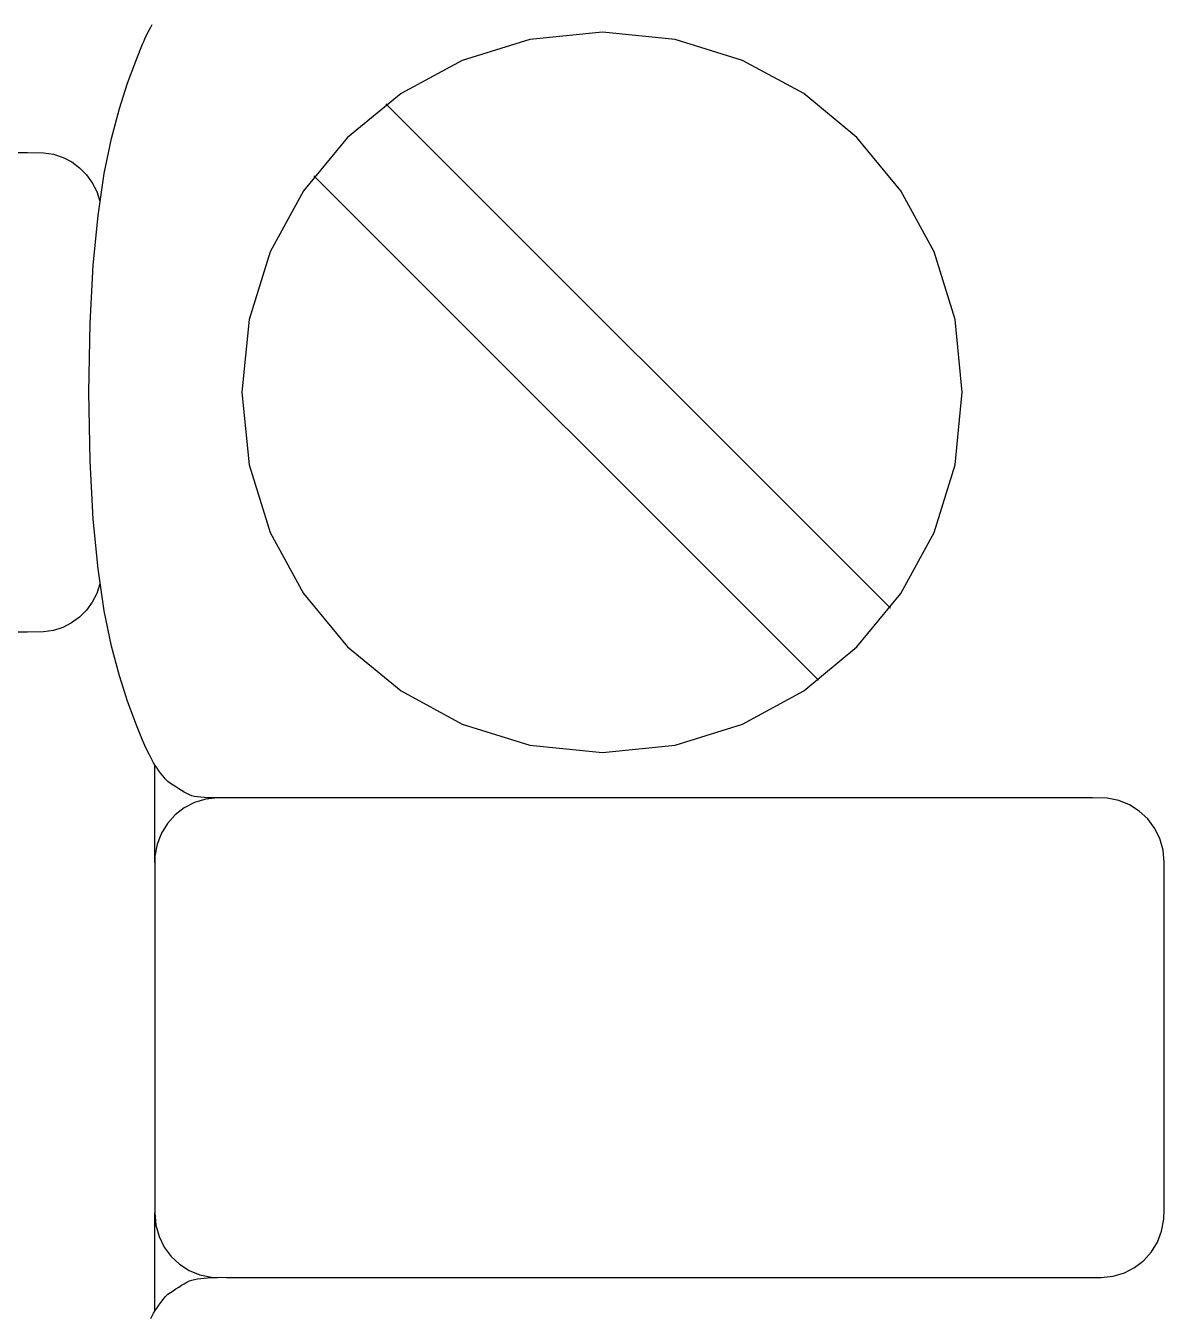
# Model space of a CAD drawing. Extents: x 1 to 47.7, y 0.2 to 35.
# Drawn here: x 35.393 to 35.922, y 6.606 to 7.206 of the extents above; entities that cross this region are included whole.
import ezdxf

# ---------------------------------------------------------------- set-up
doc = ezdxf.new("R2010")
doc.units = 0
doc.header["$MEASUREMENT"] = 0
for name, color, linetype in [('5_1___24__TARGET_LEDS___12', 7, 'CONTINUOUS'), ('6_2___8__INDEPENDENT_INPUT', 7, 'CONTINUOUS'), ('6_3___8__OPTOISO_INDEPENDE', 7, 'CONTINUOUS'), ('6_4___24__OPTOISO_INDEPEND', 7, 'CONTINUOUS'), ('6_5___8__INDEPENDENT_INPUT', 7, 'CONTINUOUS'), ('6_6___8__INDEPENDENT_INPUT', 7, 'CONTINUOUS'), ('6_7___8__OPTOISO_INDEPENDE', 7, 'CONTINUOUS'), ('6_8___8__OPTOISO_INDEPENDE', 7, 'CONTINUOUS')]:
    doc.layers.add(name, color=color, linetype=linetype)

msp = doc.modelspace()

# ---------------------------------------------------------------- linework, layer by layer
at = {"layer": '5_1___24__TARGET_LEDS___12'}
for points in [[(35.48242, 6.84682), (35.48092, 6.84682), (35.47935, 6.84685), (35.47775, 6.84689), (35.47615, 6.84698), (35.47459, 6.8471), (35.47311, 6.84727), (35.47174, 6.84749), (35.47051, 6.84779), (35.46937, 6.84821), (35.46812, 6.8488), (35.46687, 6.84949), (35.4656, 6.85025), (35.46433, 6.85106), (35.46306, 6.85189), (35.4618, 6.85273), (35.46054, 6.85356), (35.45929, 6.85436), (35.45813, 6.85558), (35.45707, 6.85689), (35.45607, 6.85817), (35.45515, 6.85943), (35.45428, 6.86068), (35.45347, 6.86191), (35.45271, 6.86314), (35.45201, 6.86437), (35.45134, 6.86561), (35.45072, 6.86677), (35.45016, 6.86787), (35.44964, 6.86892), (35.44913, 6.86999), (35.44862, 6.8711), (35.44809, 6.87229), (35.44753, 6.87362), (35.44691, 6.87512), (35.44443, 6.88144), (35.44062, 6.89172), (35.4368, 6.90351), (35.43313, 6.91733), (35.42978, 6.9337), (35.42689, 6.95316), (35.42463, 6.97623), (35.42316, 7.00343), (35.42263, 7.0353), (35.42316, 7.06715), (35.42463, 7.09435), (35.42689, 7.11742), (35.42978, 7.13688), (35.43313, 7.15325), (35.4368, 7.16707), (35.44062, 7.17886), (35.44443, 7.18914), (35.44691, 7.19546), (35.44753, 7.19695), (35.44809, 7.19828), (35.44862, 7.19948), (35.44913, 7.20059), (35.44964, 7.20165), (35.45016, 7.20271), (35.45072, 7.2038), (35.45134, 7.20497), (35.45201, 7.20621)], [(35.79479, 6.93494), (35.56052, 7.16921)], [(35.36185, 7.14666), (35.39409, 7.14666), (35.40159, 7.14659), (35.40626, 7.14586), (35.41064, 7.14441), (35.41468, 7.1423), (35.41832, 7.13959), (35.42151, 7.13634), (35.42419, 7.13262), (35.42629, 7.12849), (35.42776, 7.12401)], [(35.76137, 6.90152), (35.5271, 7.13579)], [(35.42776, 6.94623), (35.42626, 6.9418), (35.42414, 6.93771), (35.42145, 6.93402), (35.41826, 6.93081), (35.41462, 6.92813), (35.41059, 6.92604), (35.40622, 6.92461), (35.40158, 6.92389), (35.39409, 6.92382), (35.36185, 6.92382)], [(35.45318, 6.81683), (35.45318, 6.86238)], [(35.45318, 6.60843), (35.45318, 6.65397)], [(35.45134, 6.60497), (35.45201, 6.6062), (35.45271, 6.60744), (35.45347, 6.60867), (35.45428, 6.6099), (35.45515, 6.61114), (35.45607, 6.6124), (35.45707, 6.61368), (35.45813, 6.61499), (35.45929, 6.61622), (35.46054, 6.61701), (35.4618, 6.61784), (35.46306, 6.61868), (35.46433, 6.61952), (35.4656, 6.62032), (35.46687, 6.62108), (35.46812, 6.62177), (35.46937, 6.62237), (35.47051, 6.62279), (35.47174, 6.6231), (35.47311, 6.62335), (35.47459, 6.62356), (35.47615, 6.62372), (35.47775, 6.62383), (35.47935, 6.62391), (35.48092, 6.62396), (35.48242, 6.62397)]]:
    msp.add_lwpolyline(points, dxfattribs=at)
for points in [[(35.66113, 6.86794), (35.69481, 6.87134), (35.72618, 6.88109), (35.75456, 6.89652), (35.77929, 6.91696), (35.79968, 6.94174), (35.81508, 6.97018), (35.82481, 7.00161), (35.82821, 7.03536), (35.82481, 7.06906), (35.81508, 7.10045), (35.79968, 7.12886), (35.77929, 7.15362), (35.75456, 7.17405), (35.72618, 7.18948), (35.69481, 7.19923), (35.66113, 7.20263), (35.62743, 7.19923), (35.59601, 7.18948), (35.56757, 7.17405), (35.54278, 7.15362), (35.52232, 7.12886), (35.50686, 7.10045), (35.49709, 7.06906), (35.49368, 7.03536), (35.49709, 7.00161), (35.50686, 6.97018), (35.52232, 6.94174), (35.54278, 6.91696), (35.56757, 6.89652), (35.59601, 6.88109), (35.62743, 6.87134)], [(35.48242, 6.84682), (35.47686, 6.84628), (35.47165, 6.84472), (35.4669, 6.84225), (35.46269, 6.83897), (35.45913, 6.83497), (35.45632, 6.83037), (35.45435, 6.82525), (35.45331, 6.81972), (35.45318, 6.8152), (35.45318, 6.8034), (35.45318, 6.78285), (35.45318, 6.75673), (35.45318, 6.72822), (35.45318, 6.70051), (35.45318, 6.67678), (35.45318, 6.6602), (35.45318, 6.65397), (35.45371, 6.64827), (35.45522, 6.64294), (35.45763, 6.63806), (35.46083, 6.63374), (35.46472, 6.63009), (35.46921, 6.6272), (35.47421, 6.62517), (35.4796, 6.62411), (35.48651, 6.62397), (35.51624, 6.62397), (35.56802, 6.62397), (35.63382, 6.62397), (35.70563, 6.62397), (35.77544, 6.62397), (35.83524, 6.62397), (35.87699, 6.62397), (35.89269, 6.62397), (35.89825, 6.62451), (35.90346, 6.62607), (35.90821, 6.62854), (35.91242, 6.63182), (35.91598, 6.63582), (35.91879, 6.64043), (35.92076, 6.64555), (35.9218, 6.65108), (35.92193, 6.6556), (35.92193, 6.6674), (35.92193, 6.68795), (35.92193, 6.71407), (35.92193, 6.74258), (35.92193, 6.77029), (35.92193, 6.79402), (35.92193, 6.8106), (35.92193, 6.81683), (35.9214, 6.82253), (35.91989, 6.82786), (35.91748, 6.83274), (35.91428, 6.83705), (35.91039, 6.84071), (35.9059, 6.84359), (35.9009, 6.84562), (35.89551, 6.84668), (35.8886, 6.84682), (35.85887, 6.84682), (35.80709, 6.84682), (35.74129, 6.84682), (35.66948, 6.84682), (35.59966, 6.84682), (35.53987, 6.84682), (35.49812, 6.84682)]]:
    msp.add_lwpolyline(points, close=True, dxfattribs=at)
at = {"layer": '6_2___8__INDEPENDENT_INPUT'}
for points in [[(35.48242, 6.84682), (35.48092, 6.84682), (35.47935, 6.84685), (35.47775, 6.84689), (35.47615, 6.84698), (35.47459, 6.8471), (35.47311, 6.84727), (35.47174, 6.84749), (35.47051, 6.84779), (35.46937, 6.84821), (35.46812, 6.8488), (35.46687, 6.84949), (35.4656, 6.85025), (35.46433, 6.85106), (35.46306, 6.85189), (35.4618, 6.85273), (35.46054, 6.85356), (35.45929, 6.85436), (35.45813, 6.85558), (35.45707, 6.85689), (35.45607, 6.85817), (35.45515, 6.85943), (35.45428, 6.86068), (35.45347, 6.86191), (35.45271, 6.86314), (35.45201, 6.86437), (35.45134, 6.86561), (35.45072, 6.86677), (35.45016, 6.86787), (35.44964, 6.86892), (35.44913, 6.86999), (35.44862, 6.8711), (35.44809, 6.87229), (35.44753, 6.87362), (35.44691, 6.87512), (35.44443, 6.88144), (35.44062, 6.89172), (35.4368, 6.90351), (35.43313, 6.91733), (35.42978, 6.9337), (35.42689, 6.95316), (35.42463, 6.97623), (35.42316, 7.00343), (35.42263, 7.0353), (35.42316, 7.06715), (35.42463, 7.09435), (35.42689, 7.11742), (35.42978, 7.13688), (35.43313, 7.15325), (35.4368, 7.16707), (35.44062, 7.17886), (35.44443, 7.18914), (35.44691, 7.19546), (35.44753, 7.19695), (35.44809, 7.19828), (35.44862, 7.19948), (35.44913, 7.20059), (35.44964, 7.20165), (35.45016, 7.20271), (35.45072, 7.2038), (35.45134, 7.20497), (35.45201, 7.20621)], [(35.79479, 6.93494), (35.56052, 7.16921)], [(35.36185, 7.14666), (35.39409, 7.14666), (35.40159, 7.14659), (35.40626, 7.14586), (35.41064, 7.14441), (35.41468, 7.1423), (35.41832, 7.13959), (35.42151, 7.13634), (35.42419, 7.13262), (35.42629, 7.12849), (35.42776, 7.12401)], [(35.76137, 6.90152), (35.5271, 7.13579)], [(35.42776, 6.94623), (35.42626, 6.9418), (35.42414, 6.93771), (35.42145, 6.93402), (35.41826, 6.93081), (35.41462, 6.92813), (35.41059, 6.92604), (35.40622, 6.92461), (35.40158, 6.92389), (35.39409, 6.92382), (35.36185, 6.92382)], [(35.45318, 6.81683), (35.45318, 6.86238)], [(35.45318, 6.60843), (35.45318, 6.65397)], [(35.45134, 6.60497), (35.45201, 6.6062), (35.45271, 6.60744), (35.45347, 6.60867), (35.45428, 6.6099), (35.45515, 6.61114), (35.45607, 6.6124), (35.45707, 6.61368), (35.45813, 6.61499), (35.45929, 6.61622), (35.46054, 6.61701), (35.4618, 6.61784), (35.46306, 6.61868), (35.46433, 6.61952), (35.4656, 6.62032), (35.46687, 6.62108), (35.46812, 6.62177), (35.46937, 6.62237), (35.47051, 6.62279), (35.47174, 6.6231), (35.47311, 6.62335), (35.47459, 6.62356), (35.47615, 6.62372), (35.47775, 6.62383), (35.47935, 6.62391), (35.48092, 6.62396), (35.48242, 6.62397)]]:
    msp.add_lwpolyline(points, dxfattribs=at)
for points in [[(35.66113, 6.86794), (35.69481, 6.87134), (35.72618, 6.88109), (35.75456, 6.89652), (35.77929, 6.91696), (35.79968, 6.94174), (35.81508, 6.97018), (35.82481, 7.00161), (35.82821, 7.03536), (35.82481, 7.06906), (35.81508, 7.10045), (35.79968, 7.12886), (35.77929, 7.15362), (35.75456, 7.17405), (35.72618, 7.18948), (35.69481, 7.19923), (35.66113, 7.20263), (35.62743, 7.19923), (35.59601, 7.18948), (35.56757, 7.17405), (35.54278, 7.15362), (35.52232, 7.12886), (35.50686, 7.10045), (35.49709, 7.06906), (35.49368, 7.03536), (35.49709, 7.00161), (35.50686, 6.97018), (35.52232, 6.94174), (35.54278, 6.91696), (35.56757, 6.89652), (35.59601, 6.88109), (35.62743, 6.87134)], [(35.48242, 6.84682), (35.47686, 6.84628), (35.47165, 6.84472), (35.4669, 6.84225), (35.46269, 6.83897), (35.45913, 6.83497), (35.45632, 6.83037), (35.45435, 6.82525), (35.45331, 6.81972), (35.45318, 6.8152), (35.45318, 6.8034), (35.45318, 6.78285), (35.45318, 6.75673), (35.45318, 6.72822), (35.45318, 6.70051), (35.45318, 6.67678), (35.45318, 6.6602), (35.45318, 6.65397), (35.45371, 6.64827), (35.45522, 6.64294), (35.45763, 6.63806), (35.46083, 6.63374), (35.46472, 6.63009), (35.46921, 6.6272), (35.47421, 6.62517), (35.4796, 6.62411), (35.48651, 6.62397), (35.51624, 6.62397), (35.56802, 6.62397), (35.63382, 6.62397), (35.70563, 6.62397), (35.77544, 6.62397), (35.83524, 6.62397), (35.87699, 6.62397), (35.89269, 6.62397), (35.89825, 6.62451), (35.90346, 6.62607), (35.90821, 6.62854), (35.91242, 6.63182), (35.91598, 6.63582), (35.91879, 6.64043), (35.92076, 6.64555), (35.9218, 6.65108), (35.92193, 6.6556), (35.92193, 6.6674), (35.92193, 6.68795), (35.92193, 6.71407), (35.92193, 6.74258), (35.92193, 6.77029), (35.92193, 6.79402), (35.92193, 6.8106), (35.92193, 6.81683), (35.9214, 6.82253), (35.91989, 6.82786), (35.91748, 6.83274), (35.91428, 6.83705), (35.91039, 6.84071), (35.9059, 6.84359), (35.9009, 6.84562), (35.89551, 6.84668), (35.8886, 6.84682), (35.85887, 6.84682), (35.80709, 6.84682), (35.74129, 6.84682), (35.66948, 6.84682), (35.59966, 6.84682), (35.53987, 6.84682), (35.49812, 6.84682)]]:
    msp.add_lwpolyline(points, close=True, dxfattribs=at)
at = {"layer": '6_3___8__OPTOISO_INDEPENDE'}
for points in [[(35.48242, 6.84682), (35.48092, 6.84682), (35.47935, 6.84685), (35.47775, 6.84689), (35.47615, 6.84698), (35.47459, 6.8471), (35.47311, 6.84727), (35.47174, 6.84749), (35.47051, 6.84779), (35.46937, 6.84821), (35.46812, 6.8488), (35.46687, 6.84949), (35.4656, 6.85025), (35.46433, 6.85106), (35.46306, 6.85189), (35.4618, 6.85273), (35.46054, 6.85356), (35.45929, 6.85436), (35.45813, 6.85558), (35.45707, 6.85689), (35.45607, 6.85817), (35.45515, 6.85943), (35.45428, 6.86068), (35.45347, 6.86191), (35.45271, 6.86314), (35.45201, 6.86437), (35.45134, 6.86561), (35.45072, 6.86677), (35.45016, 6.86787), (35.44964, 6.86892), (35.44913, 6.86999), (35.44862, 6.8711), (35.44809, 6.87229), (35.44753, 6.87362), (35.44691, 6.87512), (35.44443, 6.88144), (35.44062, 6.89172), (35.4368, 6.90351), (35.43313, 6.91733), (35.42978, 6.9337), (35.42689, 6.95316), (35.42463, 6.97623), (35.42316, 7.00343), (35.42263, 7.0353), (35.42316, 7.06715), (35.42463, 7.09435), (35.42689, 7.11742), (35.42978, 7.13688), (35.43313, 7.15325), (35.4368, 7.16707), (35.44062, 7.17886), (35.44443, 7.18914), (35.44691, 7.19546), (35.44753, 7.19695), (35.44809, 7.19828), (35.44862, 7.19948), (35.44913, 7.20059), (35.44964, 7.20165), (35.45016, 7.20271), (35.45072, 7.2038), (35.45134, 7.20497), (35.45201, 7.20621)], [(35.79479, 6.93494), (35.56052, 7.16921)], [(35.36185, 7.14666), (35.39409, 7.14666), (35.40159, 7.14659), (35.40626, 7.14586), (35.41064, 7.14441), (35.41468, 7.1423), (35.41832, 7.13959), (35.42151, 7.13634), (35.42419, 7.13262), (35.42629, 7.12849), (35.42776, 7.12401)], [(35.76137, 6.90152), (35.5271, 7.13579)], [(35.42776, 6.94623), (35.42626, 6.9418), (35.42414, 6.93771), (35.42145, 6.93402), (35.41826, 6.93081), (35.41462, 6.92813), (35.41059, 6.92604), (35.40622, 6.92461), (35.40158, 6.92389), (35.39409, 6.92382), (35.36185, 6.92382)], [(35.45318, 6.81683), (35.45318, 6.86238)], [(35.45318, 6.60843), (35.45318, 6.65397)], [(35.45134, 6.60497), (35.45201, 6.6062), (35.45271, 6.60744), (35.45347, 6.60867), (35.45428, 6.6099), (35.45515, 6.61114), (35.45607, 6.6124), (35.45707, 6.61368), (35.45813, 6.61499), (35.45929, 6.61622), (35.46054, 6.61701), (35.4618, 6.61784), (35.46306, 6.61868), (35.46433, 6.61952), (35.4656, 6.62032), (35.46687, 6.62108), (35.46812, 6.62177), (35.46937, 6.62237), (35.47051, 6.62279), (35.47174, 6.6231), (35.47311, 6.62335), (35.47459, 6.62356), (35.47615, 6.62372), (35.47775, 6.62383), (35.47935, 6.62391), (35.48092, 6.62396), (35.48242, 6.62397)]]:
    msp.add_lwpolyline(points, dxfattribs=at)
for points in [[(35.66113, 6.86794), (35.69481, 6.87134), (35.72618, 6.88109), (35.75456, 6.89652), (35.77929, 6.91696), (35.79968, 6.94174), (35.81508, 6.97018), (35.82481, 7.00161), (35.82821, 7.03536), (35.82481, 7.06906), (35.81508, 7.10045), (35.79968, 7.12886), (35.77929, 7.15362), (35.75456, 7.17405), (35.72618, 7.18948), (35.69481, 7.19923), (35.66113, 7.20263), (35.62743, 7.19923), (35.59601, 7.18948), (35.56757, 7.17405), (35.54278, 7.15362), (35.52232, 7.12886), (35.50686, 7.10045), (35.49709, 7.06906), (35.49368, 7.03536), (35.49709, 7.00161), (35.50686, 6.97018), (35.52232, 6.94174), (35.54278, 6.91696), (35.56757, 6.89652), (35.59601, 6.88109), (35.62743, 6.87134)], [(35.48242, 6.84682), (35.47686, 6.84628), (35.47165, 6.84472), (35.4669, 6.84225), (35.46269, 6.83897), (35.45913, 6.83497), (35.45632, 6.83037), (35.45435, 6.82525), (35.45331, 6.81972), (35.45318, 6.8152), (35.45318, 6.8034), (35.45318, 6.78285), (35.45318, 6.75673), (35.45318, 6.72822), (35.45318, 6.70051), (35.45318, 6.67678), (35.45318, 6.6602), (35.45318, 6.65397), (35.45371, 6.64827), (35.45522, 6.64294), (35.45763, 6.63806), (35.46083, 6.63374), (35.46472, 6.63009), (35.46921, 6.6272), (35.47421, 6.62517), (35.4796, 6.62411), (35.48651, 6.62397), (35.51624, 6.62397), (35.56802, 6.62397), (35.63382, 6.62397), (35.70563, 6.62397), (35.77544, 6.62397), (35.83524, 6.62397), (35.87699, 6.62397), (35.89269, 6.62397), (35.89825, 6.62451), (35.90346, 6.62607), (35.90821, 6.62854), (35.91242, 6.63182), (35.91598, 6.63582), (35.91879, 6.64043), (35.92076, 6.64555), (35.9218, 6.65108), (35.92193, 6.6556), (35.92193, 6.6674), (35.92193, 6.68795), (35.92193, 6.71407), (35.92193, 6.74258), (35.92193, 6.77029), (35.92193, 6.79402), (35.92193, 6.8106), (35.92193, 6.81683), (35.9214, 6.82253), (35.91989, 6.82786), (35.91748, 6.83274), (35.91428, 6.83705), (35.91039, 6.84071), (35.9059, 6.84359), (35.9009, 6.84562), (35.89551, 6.84668), (35.8886, 6.84682), (35.85887, 6.84682), (35.80709, 6.84682), (35.74129, 6.84682), (35.66948, 6.84682), (35.59966, 6.84682), (35.53987, 6.84682), (35.49812, 6.84682)]]:
    msp.add_lwpolyline(points, close=True, dxfattribs=at)
at = {"layer": '6_4___24__OPTOISO_INDEPEND'}
for points in [[(35.48242, 6.84682), (35.48092, 6.84682), (35.47935, 6.84685), (35.47775, 6.84689), (35.47615, 6.84698), (35.47459, 6.8471), (35.47311, 6.84727), (35.47174, 6.84749), (35.47051, 6.84779), (35.46937, 6.84821), (35.46812, 6.8488), (35.46687, 6.84949), (35.4656, 6.85025), (35.46433, 6.85106), (35.46306, 6.85189), (35.4618, 6.85273), (35.46054, 6.85356), (35.45929, 6.85436), (35.45813, 6.85558), (35.45707, 6.85689), (35.45607, 6.85817), (35.45515, 6.85943), (35.45428, 6.86068), (35.45347, 6.86191), (35.45271, 6.86314), (35.45201, 6.86437), (35.45134, 6.86561), (35.45072, 6.86677), (35.45016, 6.86787), (35.44964, 6.86892), (35.44913, 6.86999), (35.44862, 6.8711), (35.44809, 6.87229), (35.44753, 6.87362), (35.44691, 6.87512), (35.44443, 6.88144), (35.44062, 6.89172), (35.4368, 6.90351), (35.43313, 6.91733), (35.42978, 6.9337), (35.42689, 6.95316), (35.42463, 6.97623), (35.42316, 7.00343), (35.42263, 7.0353), (35.42316, 7.06715), (35.42463, 7.09435), (35.42689, 7.11742), (35.42978, 7.13688), (35.43313, 7.15325), (35.4368, 7.16707), (35.44062, 7.17886), (35.44443, 7.18914), (35.44691, 7.19546), (35.44753, 7.19695), (35.44809, 7.19828), (35.44862, 7.19948), (35.44913, 7.20059), (35.44964, 7.20165), (35.45016, 7.20271), (35.45072, 7.2038), (35.45134, 7.20497), (35.45201, 7.20621)], [(35.79479, 6.93494), (35.56052, 7.16921)], [(35.36185, 7.14666), (35.39409, 7.14666), (35.40159, 7.14659), (35.40626, 7.14586), (35.41064, 7.14441), (35.41468, 7.1423), (35.41832, 7.13959), (35.42151, 7.13634), (35.42419, 7.13262), (35.42629, 7.12849), (35.42776, 7.12401)], [(35.76137, 6.90152), (35.5271, 7.13579)], [(35.42776, 6.94623), (35.42626, 6.9418), (35.42414, 6.93771), (35.42145, 6.93402), (35.41826, 6.93081), (35.41462, 6.92813), (35.41059, 6.92604), (35.40622, 6.92461), (35.40158, 6.92389), (35.39409, 6.92382), (35.36185, 6.92382)], [(35.45318, 6.81683), (35.45318, 6.86238)], [(35.45318, 6.60843), (35.45318, 6.65397)], [(35.45134, 6.60497), (35.45201, 6.6062), (35.45271, 6.60744), (35.45347, 6.60867), (35.45428, 6.6099), (35.45515, 6.61114), (35.45607, 6.6124), (35.45707, 6.61368), (35.45813, 6.61499), (35.45929, 6.61622), (35.46054, 6.61701), (35.4618, 6.61784), (35.46306, 6.61868), (35.46433, 6.61952), (35.4656, 6.62032), (35.46687, 6.62108), (35.46812, 6.62177), (35.46937, 6.62237), (35.47051, 6.62279), (35.47174, 6.6231), (35.47311, 6.62335), (35.47459, 6.62356), (35.47615, 6.62372), (35.47775, 6.62383), (35.47935, 6.62391), (35.48092, 6.62396), (35.48242, 6.62397)]]:
    msp.add_lwpolyline(points, dxfattribs=at)
for points in [[(35.66113, 6.86794), (35.69481, 6.87134), (35.72618, 6.88109), (35.75456, 6.89652), (35.77929, 6.91696), (35.79968, 6.94174), (35.81508, 6.97018), (35.82481, 7.00161), (35.82821, 7.03536), (35.82481, 7.06906), (35.81508, 7.10045), (35.79968, 7.12886), (35.77929, 7.15362), (35.75456, 7.17405), (35.72618, 7.18948), (35.69481, 7.19923), (35.66113, 7.20263), (35.62743, 7.19923), (35.59601, 7.18948), (35.56757, 7.17405), (35.54278, 7.15362), (35.52232, 7.12886), (35.50686, 7.10045), (35.49709, 7.06906), (35.49368, 7.03536), (35.49709, 7.00161), (35.50686, 6.97018), (35.52232, 6.94174), (35.54278, 6.91696), (35.56757, 6.89652), (35.59601, 6.88109), (35.62743, 6.87134)], [(35.48242, 6.84682), (35.47686, 6.84628), (35.47165, 6.84472), (35.4669, 6.84225), (35.46269, 6.83897), (35.45913, 6.83497), (35.45632, 6.83037), (35.45435, 6.82525), (35.45331, 6.81972), (35.45318, 6.8152), (35.45318, 6.8034), (35.45318, 6.78285), (35.45318, 6.75673), (35.45318, 6.72822), (35.45318, 6.70051), (35.45318, 6.67678), (35.45318, 6.6602), (35.45318, 6.65397), (35.45371, 6.64827), (35.45522, 6.64294), (35.45763, 6.63806), (35.46083, 6.63374), (35.46472, 6.63009), (35.46921, 6.6272), (35.47421, 6.62517), (35.4796, 6.62411), (35.48651, 6.62397), (35.51624, 6.62397), (35.56802, 6.62397), (35.63382, 6.62397), (35.70563, 6.62397), (35.77544, 6.62397), (35.83524, 6.62397), (35.87699, 6.62397), (35.89269, 6.62397), (35.89825, 6.62451), (35.90346, 6.62607), (35.90821, 6.62854), (35.91242, 6.63182), (35.91598, 6.63582), (35.91879, 6.64043), (35.92076, 6.64555), (35.9218, 6.65108), (35.92193, 6.6556), (35.92193, 6.6674), (35.92193, 6.68795), (35.92193, 6.71407), (35.92193, 6.74258), (35.92193, 6.77029), (35.92193, 6.79402), (35.92193, 6.8106), (35.92193, 6.81683), (35.9214, 6.82253), (35.91989, 6.82786), (35.91748, 6.83274), (35.91428, 6.83705), (35.91039, 6.84071), (35.9059, 6.84359), (35.9009, 6.84562), (35.89551, 6.84668), (35.8886, 6.84682), (35.85887, 6.84682), (35.80709, 6.84682), (35.74129, 6.84682), (35.66948, 6.84682), (35.59966, 6.84682), (35.53987, 6.84682), (35.49812, 6.84682)]]:
    msp.add_lwpolyline(points, close=True, dxfattribs=at)
at = {"layer": '6_5___8__INDEPENDENT_INPUT'}
for points in [[(35.48242, 6.84682), (35.48092, 6.84682), (35.47935, 6.84685), (35.47775, 6.84689), (35.47615, 6.84698), (35.47459, 6.8471), (35.47311, 6.84727), (35.47174, 6.84749), (35.47051, 6.84779), (35.46937, 6.84821), (35.46812, 6.8488), (35.46687, 6.84949), (35.4656, 6.85025), (35.46433, 6.85106), (35.46306, 6.85189), (35.4618, 6.85273), (35.46054, 6.85356), (35.45929, 6.85436), (35.45813, 6.85558), (35.45707, 6.85689), (35.45607, 6.85817), (35.45515, 6.85943), (35.45428, 6.86068), (35.45347, 6.86191), (35.45271, 6.86314), (35.45201, 6.86437), (35.45134, 6.86561), (35.45072, 6.86677), (35.45016, 6.86787), (35.44964, 6.86892), (35.44913, 6.86999), (35.44862, 6.8711), (35.44809, 6.87229), (35.44753, 6.87362), (35.44691, 6.87512), (35.44443, 6.88144), (35.44062, 6.89172), (35.4368, 6.90351), (35.43313, 6.91733), (35.42978, 6.9337), (35.42689, 6.95316), (35.42463, 6.97623), (35.42316, 7.00343), (35.42263, 7.0353), (35.42316, 7.06715), (35.42463, 7.09435), (35.42689, 7.11742), (35.42978, 7.13688), (35.43313, 7.15325), (35.4368, 7.16707), (35.44062, 7.17886), (35.44443, 7.18914), (35.44691, 7.19546), (35.44753, 7.19695), (35.44809, 7.19828), (35.44862, 7.19948), (35.44913, 7.20059), (35.44964, 7.20165), (35.45016, 7.20271), (35.45072, 7.2038), (35.45134, 7.20497), (35.45201, 7.20621)], [(35.79479, 6.93494), (35.56052, 7.16921)], [(35.36185, 7.14666), (35.39409, 7.14666), (35.40159, 7.14659), (35.40626, 7.14586), (35.41064, 7.14441), (35.41468, 7.1423), (35.41832, 7.13959), (35.42151, 7.13634), (35.42419, 7.13262), (35.42629, 7.12849), (35.42776, 7.12401)], [(35.76137, 6.90152), (35.5271, 7.13579)], [(35.42776, 6.94623), (35.42626, 6.9418), (35.42414, 6.93771), (35.42145, 6.93402), (35.41826, 6.93081), (35.41462, 6.92813), (35.41059, 6.92604), (35.40622, 6.92461), (35.40158, 6.92389), (35.39409, 6.92382), (35.36185, 6.92382)], [(35.45318, 6.81683), (35.45318, 6.86238)], [(35.45318, 6.60843), (35.45318, 6.65397)], [(35.45134, 6.60497), (35.45201, 6.6062), (35.45271, 6.60744), (35.45347, 6.60867), (35.45428, 6.6099), (35.45515, 6.61114), (35.45607, 6.6124), (35.45707, 6.61368), (35.45813, 6.61499), (35.45929, 6.61622), (35.46054, 6.61701), (35.4618, 6.61784), (35.46306, 6.61868), (35.46433, 6.61952), (35.4656, 6.62032), (35.46687, 6.62108), (35.46812, 6.62177), (35.46937, 6.62237), (35.47051, 6.62279), (35.47174, 6.6231), (35.47311, 6.62335), (35.47459, 6.62356), (35.47615, 6.62372), (35.47775, 6.62383), (35.47935, 6.62391), (35.48092, 6.62396), (35.48242, 6.62397)]]:
    msp.add_lwpolyline(points, dxfattribs=at)
for points in [[(35.66113, 6.86794), (35.69481, 6.87134), (35.72618, 6.88109), (35.75456, 6.89652), (35.77929, 6.91696), (35.79968, 6.94174), (35.81508, 6.97018), (35.82481, 7.00161), (35.82821, 7.03536), (35.82481, 7.06906), (35.81508, 7.10045), (35.79968, 7.12886), (35.77929, 7.15362), (35.75456, 7.17405), (35.72618, 7.18948), (35.69481, 7.19923), (35.66113, 7.20263), (35.62743, 7.19923), (35.59601, 7.18948), (35.56757, 7.17405), (35.54278, 7.15362), (35.52232, 7.12886), (35.50686, 7.10045), (35.49709, 7.06906), (35.49368, 7.03536), (35.49709, 7.00161), (35.50686, 6.97018), (35.52232, 6.94174), (35.54278, 6.91696), (35.56757, 6.89652), (35.59601, 6.88109), (35.62743, 6.87134)], [(35.48242, 6.84682), (35.47686, 6.84628), (35.47165, 6.84472), (35.4669, 6.84225), (35.46269, 6.83897), (35.45913, 6.83497), (35.45632, 6.83037), (35.45435, 6.82525), (35.45331, 6.81972), (35.45318, 6.8152), (35.45318, 6.8034), (35.45318, 6.78285), (35.45318, 6.75673), (35.45318, 6.72822), (35.45318, 6.70051), (35.45318, 6.67678), (35.45318, 6.6602), (35.45318, 6.65397), (35.45371, 6.64827), (35.45522, 6.64294), (35.45763, 6.63806), (35.46083, 6.63374), (35.46472, 6.63009), (35.46921, 6.6272), (35.47421, 6.62517), (35.4796, 6.62411), (35.48651, 6.62397), (35.51624, 6.62397), (35.56802, 6.62397), (35.63382, 6.62397), (35.70563, 6.62397), (35.77544, 6.62397), (35.83524, 6.62397), (35.87699, 6.62397), (35.89269, 6.62397), (35.89825, 6.62451), (35.90346, 6.62607), (35.90821, 6.62854), (35.91242, 6.63182), (35.91598, 6.63582), (35.91879, 6.64043), (35.92076, 6.64555), (35.9218, 6.65108), (35.92193, 6.6556), (35.92193, 6.6674), (35.92193, 6.68795), (35.92193, 6.71407), (35.92193, 6.74258), (35.92193, 6.77029), (35.92193, 6.79402), (35.92193, 6.8106), (35.92193, 6.81683), (35.9214, 6.82253), (35.91989, 6.82786), (35.91748, 6.83274), (35.91428, 6.83705), (35.91039, 6.84071), (35.9059, 6.84359), (35.9009, 6.84562), (35.89551, 6.84668), (35.8886, 6.84682), (35.85887, 6.84682), (35.80709, 6.84682), (35.74129, 6.84682), (35.66948, 6.84682), (35.59966, 6.84682), (35.53987, 6.84682), (35.49812, 6.84682)]]:
    msp.add_lwpolyline(points, close=True, dxfattribs=at)
at = {"layer": '6_6___8__INDEPENDENT_INPUT'}
for points in [[(35.48242, 6.84682), (35.48092, 6.84682), (35.47935, 6.84685), (35.47775, 6.84689), (35.47615, 6.84698), (35.47459, 6.8471), (35.47311, 6.84727), (35.47174, 6.84749), (35.47051, 6.84779), (35.46937, 6.84821), (35.46812, 6.8488), (35.46687, 6.84949), (35.4656, 6.85025), (35.46433, 6.85106), (35.46306, 6.85189), (35.4618, 6.85273), (35.46054, 6.85356), (35.45929, 6.85436), (35.45813, 6.85558), (35.45707, 6.85689), (35.45607, 6.85817), (35.45515, 6.85943), (35.45428, 6.86068), (35.45347, 6.86191), (35.45271, 6.86314), (35.45201, 6.86437), (35.45134, 6.86561), (35.45072, 6.86677), (35.45016, 6.86787), (35.44964, 6.86892), (35.44913, 6.86999), (35.44862, 6.8711), (35.44809, 6.87229), (35.44753, 6.87362), (35.44691, 6.87512), (35.44443, 6.88144), (35.44062, 6.89172), (35.4368, 6.90351), (35.43313, 6.91733), (35.42978, 6.9337), (35.42689, 6.95316), (35.42463, 6.97623), (35.42316, 7.00343), (35.42263, 7.0353), (35.42316, 7.06715), (35.42463, 7.09435), (35.42689, 7.11742), (35.42978, 7.13688), (35.43313, 7.15325), (35.4368, 7.16707), (35.44062, 7.17886), (35.44443, 7.18914), (35.44691, 7.19546), (35.44753, 7.19695), (35.44809, 7.19828), (35.44862, 7.19948), (35.44913, 7.20059), (35.44964, 7.20165), (35.45016, 7.20271), (35.45072, 7.2038), (35.45134, 7.20497), (35.45201, 7.20621)], [(35.79479, 6.93494), (35.56052, 7.16921)], [(35.36185, 7.14666), (35.39409, 7.14666), (35.40159, 7.14659), (35.40626, 7.14586), (35.41064, 7.14441), (35.41468, 7.1423), (35.41832, 7.13959), (35.42151, 7.13634), (35.42419, 7.13262), (35.42629, 7.12849), (35.42776, 7.12401)], [(35.76137, 6.90152), (35.5271, 7.13579)], [(35.42776, 6.94623), (35.42626, 6.9418), (35.42414, 6.93771), (35.42145, 6.93402), (35.41826, 6.93081), (35.41462, 6.92813), (35.41059, 6.92604), (35.40622, 6.92461), (35.40158, 6.92389), (35.39409, 6.92382), (35.36185, 6.92382)], [(35.45318, 6.81683), (35.45318, 6.86238)], [(35.45318, 6.60843), (35.45318, 6.65397)], [(35.45134, 6.60497), (35.45201, 6.6062), (35.45271, 6.60744), (35.45347, 6.60867), (35.45428, 6.6099), (35.45515, 6.61114), (35.45607, 6.6124), (35.45707, 6.61368), (35.45813, 6.61499), (35.45929, 6.61622), (35.46054, 6.61701), (35.4618, 6.61784), (35.46306, 6.61868), (35.46433, 6.61952), (35.4656, 6.62032), (35.46687, 6.62108), (35.46812, 6.62177), (35.46937, 6.62237), (35.47051, 6.62279), (35.47174, 6.6231), (35.47311, 6.62335), (35.47459, 6.62356), (35.47615, 6.62372), (35.47775, 6.62383), (35.47935, 6.62391), (35.48092, 6.62396), (35.48242, 6.62397)]]:
    msp.add_lwpolyline(points, dxfattribs=at)
for points in [[(35.66113, 6.86794), (35.69481, 6.87134), (35.72618, 6.88109), (35.75456, 6.89652), (35.77929, 6.91696), (35.79968, 6.94174), (35.81508, 6.97018), (35.82481, 7.00161), (35.82821, 7.03536), (35.82481, 7.06906), (35.81508, 7.10045), (35.79968, 7.12886), (35.77929, 7.15362), (35.75456, 7.17405), (35.72618, 7.18948), (35.69481, 7.19923), (35.66113, 7.20263), (35.62743, 7.19923), (35.59601, 7.18948), (35.56757, 7.17405), (35.54278, 7.15362), (35.52232, 7.12886), (35.50686, 7.10045), (35.49709, 7.06906), (35.49368, 7.03536), (35.49709, 7.00161), (35.50686, 6.97018), (35.52232, 6.94174), (35.54278, 6.91696), (35.56757, 6.89652), (35.59601, 6.88109), (35.62743, 6.87134)], [(35.48242, 6.84682), (35.47686, 6.84628), (35.47165, 6.84472), (35.4669, 6.84225), (35.46269, 6.83897), (35.45913, 6.83497), (35.45632, 6.83037), (35.45435, 6.82525), (35.45331, 6.81972), (35.45318, 6.8152), (35.45318, 6.8034), (35.45318, 6.78285), (35.45318, 6.75673), (35.45318, 6.72822), (35.45318, 6.70051), (35.45318, 6.67678), (35.45318, 6.6602), (35.45318, 6.65397), (35.45371, 6.64827), (35.45522, 6.64294), (35.45763, 6.63806), (35.46083, 6.63374), (35.46472, 6.63009), (35.46921, 6.6272), (35.47421, 6.62517), (35.4796, 6.62411), (35.48651, 6.62397), (35.51624, 6.62397), (35.56802, 6.62397), (35.63382, 6.62397), (35.70563, 6.62397), (35.77544, 6.62397), (35.83524, 6.62397), (35.87699, 6.62397), (35.89269, 6.62397), (35.89825, 6.62451), (35.90346, 6.62607), (35.90821, 6.62854), (35.91242, 6.63182), (35.91598, 6.63582), (35.91879, 6.64043), (35.92076, 6.64555), (35.9218, 6.65108), (35.92193, 6.6556), (35.92193, 6.6674), (35.92193, 6.68795), (35.92193, 6.71407), (35.92193, 6.74258), (35.92193, 6.77029), (35.92193, 6.79402), (35.92193, 6.8106), (35.92193, 6.81683), (35.9214, 6.82253), (35.91989, 6.82786), (35.91748, 6.83274), (35.91428, 6.83705), (35.91039, 6.84071), (35.9059, 6.84359), (35.9009, 6.84562), (35.89551, 6.84668), (35.8886, 6.84682), (35.85887, 6.84682), (35.80709, 6.84682), (35.74129, 6.84682), (35.66948, 6.84682), (35.59966, 6.84682), (35.53987, 6.84682), (35.49812, 6.84682)]]:
    msp.add_lwpolyline(points, close=True, dxfattribs=at)
at = {"layer": '6_7___8__OPTOISO_INDEPENDE'}
for points in [[(35.48242, 6.84682), (35.48092, 6.84682), (35.47935, 6.84685), (35.47775, 6.84689), (35.47615, 6.84698), (35.47459, 6.8471), (35.47311, 6.84727), (35.47174, 6.84749), (35.47051, 6.84779), (35.46937, 6.84821), (35.46812, 6.8488), (35.46687, 6.84949), (35.4656, 6.85025), (35.46433, 6.85106), (35.46306, 6.85189), (35.4618, 6.85273), (35.46054, 6.85356), (35.45929, 6.85436), (35.45813, 6.85558), (35.45707, 6.85689), (35.45607, 6.85817), (35.45515, 6.85943), (35.45428, 6.86068), (35.45347, 6.86191), (35.45271, 6.86314), (35.45201, 6.86437), (35.45134, 6.86561), (35.45072, 6.86677), (35.45016, 6.86787), (35.44964, 6.86892), (35.44913, 6.86999), (35.44862, 6.8711), (35.44809, 6.87229), (35.44753, 6.87362), (35.44691, 6.87512), (35.44443, 6.88144), (35.44062, 6.89172), (35.4368, 6.90351), (35.43313, 6.91733), (35.42978, 6.9337), (35.42689, 6.95316), (35.42463, 6.97623), (35.42316, 7.00343), (35.42263, 7.0353), (35.42316, 7.06715), (35.42463, 7.09435), (35.42689, 7.11742), (35.42978, 7.13688), (35.43313, 7.15325), (35.4368, 7.16707), (35.44062, 7.17886), (35.44443, 7.18914), (35.44691, 7.19546), (35.44753, 7.19695), (35.44809, 7.19828), (35.44862, 7.19948), (35.44913, 7.20059), (35.44964, 7.20165), (35.45016, 7.20271), (35.45072, 7.2038), (35.45134, 7.20497), (35.45201, 7.20621)], [(35.79479, 6.93494), (35.56052, 7.16921)], [(35.36185, 7.14666), (35.39409, 7.14666), (35.40159, 7.14659), (35.40626, 7.14586), (35.41064, 7.14441), (35.41468, 7.1423), (35.41832, 7.13959), (35.42151, 7.13634), (35.42419, 7.13262), (35.42629, 7.12849), (35.42776, 7.12401)], [(35.76137, 6.90152), (35.5271, 7.13579)], [(35.42776, 6.94623), (35.42626, 6.9418), (35.42414, 6.93771), (35.42145, 6.93402), (35.41826, 6.93081), (35.41462, 6.92813), (35.41059, 6.92604), (35.40622, 6.92461), (35.40158, 6.92389), (35.39409, 6.92382), (35.36185, 6.92382)], [(35.45318, 6.81683), (35.45318, 6.86238)], [(35.45318, 6.60843), (35.45318, 6.65397)], [(35.45134, 6.60497), (35.45201, 6.6062), (35.45271, 6.60744), (35.45347, 6.60867), (35.45428, 6.6099), (35.45515, 6.61114), (35.45607, 6.6124), (35.45707, 6.61368), (35.45813, 6.61499), (35.45929, 6.61622), (35.46054, 6.61701), (35.4618, 6.61784), (35.46306, 6.61868), (35.46433, 6.61952), (35.4656, 6.62032), (35.46687, 6.62108), (35.46812, 6.62177), (35.46937, 6.62237), (35.47051, 6.62279), (35.47174, 6.6231), (35.47311, 6.62335), (35.47459, 6.62356), (35.47615, 6.62372), (35.47775, 6.62383), (35.47935, 6.62391), (35.48092, 6.62396), (35.48242, 6.62397)]]:
    msp.add_lwpolyline(points, dxfattribs=at)
for points in [[(35.66113, 6.86794), (35.69481, 6.87134), (35.72618, 6.88109), (35.75456, 6.89652), (35.77929, 6.91696), (35.79968, 6.94174), (35.81508, 6.97018), (35.82481, 7.00161), (35.82821, 7.03536), (35.82481, 7.06906), (35.81508, 7.10045), (35.79968, 7.12886), (35.77929, 7.15362), (35.75456, 7.17405), (35.72618, 7.18948), (35.69481, 7.19923), (35.66113, 7.20263), (35.62743, 7.19923), (35.59601, 7.18948), (35.56757, 7.17405), (35.54278, 7.15362), (35.52232, 7.12886), (35.50686, 7.10045), (35.49709, 7.06906), (35.49368, 7.03536), (35.49709, 7.00161), (35.50686, 6.97018), (35.52232, 6.94174), (35.54278, 6.91696), (35.56757, 6.89652), (35.59601, 6.88109), (35.62743, 6.87134)], [(35.48242, 6.84682), (35.47686, 6.84628), (35.47165, 6.84472), (35.4669, 6.84225), (35.46269, 6.83897), (35.45913, 6.83497), (35.45632, 6.83037), (35.45435, 6.82525), (35.45331, 6.81972), (35.45318, 6.8152), (35.45318, 6.8034), (35.45318, 6.78285), (35.45318, 6.75673), (35.45318, 6.72822), (35.45318, 6.70051), (35.45318, 6.67678), (35.45318, 6.6602), (35.45318, 6.65397), (35.45371, 6.64827), (35.45522, 6.64294), (35.45763, 6.63806), (35.46083, 6.63374), (35.46472, 6.63009), (35.46921, 6.6272), (35.47421, 6.62517), (35.4796, 6.62411), (35.48651, 6.62397), (35.51624, 6.62397), (35.56802, 6.62397), (35.63382, 6.62397), (35.70563, 6.62397), (35.77544, 6.62397), (35.83524, 6.62397), (35.87699, 6.62397), (35.89269, 6.62397), (35.89825, 6.62451), (35.90346, 6.62607), (35.90821, 6.62854), (35.91242, 6.63182), (35.91598, 6.63582), (35.91879, 6.64043), (35.92076, 6.64555), (35.9218, 6.65108), (35.92193, 6.6556), (35.92193, 6.6674), (35.92193, 6.68795), (35.92193, 6.71407), (35.92193, 6.74258), (35.92193, 6.77029), (35.92193, 6.79402), (35.92193, 6.8106), (35.92193, 6.81683), (35.9214, 6.82253), (35.91989, 6.82786), (35.91748, 6.83274), (35.91428, 6.83705), (35.91039, 6.84071), (35.9059, 6.84359), (35.9009, 6.84562), (35.89551, 6.84668), (35.8886, 6.84682), (35.85887, 6.84682), (35.80709, 6.84682), (35.74129, 6.84682), (35.66948, 6.84682), (35.59966, 6.84682), (35.53987, 6.84682), (35.49812, 6.84682)]]:
    msp.add_lwpolyline(points, close=True, dxfattribs=at)
at = {"layer": '6_8___8__OPTOISO_INDEPENDE'}
for points in [[(35.48242, 6.84682), (35.48092, 6.84682), (35.47935, 6.84685), (35.47775, 6.84689), (35.47615, 6.84698), (35.47459, 6.8471), (35.47311, 6.84727), (35.47174, 6.84749), (35.47051, 6.84779), (35.46937, 6.84821), (35.46812, 6.8488), (35.46687, 6.84949), (35.4656, 6.85025), (35.46433, 6.85106), (35.46306, 6.85189), (35.4618, 6.85273), (35.46054, 6.85356), (35.45929, 6.85436), (35.45813, 6.85558), (35.45707, 6.85689), (35.45607, 6.85817), (35.45515, 6.85943), (35.45428, 6.86068), (35.45347, 6.86191), (35.45271, 6.86314), (35.45201, 6.86437), (35.45134, 6.86561), (35.45072, 6.86677), (35.45016, 6.86787), (35.44964, 6.86892), (35.44913, 6.86999), (35.44862, 6.8711), (35.44809, 6.87229), (35.44753, 6.87362), (35.44691, 6.87512), (35.44443, 6.88144), (35.44062, 6.89172), (35.4368, 6.90351), (35.43313, 6.91733), (35.42978, 6.9337), (35.42689, 6.95316), (35.42463, 6.97623), (35.42316, 7.00343), (35.42263, 7.0353), (35.42316, 7.06715), (35.42463, 7.09435), (35.42689, 7.11742), (35.42978, 7.13688), (35.43313, 7.15325), (35.4368, 7.16707), (35.44062, 7.17886), (35.44443, 7.18914), (35.44691, 7.19546), (35.44753, 7.19695), (35.44809, 7.19828), (35.44862, 7.19948), (35.44913, 7.20059), (35.44964, 7.20165), (35.45016, 7.20271), (35.45072, 7.2038), (35.45134, 7.20497), (35.45201, 7.20621)], [(35.79479, 6.93494), (35.56052, 7.16921)], [(35.36185, 7.14666), (35.39409, 7.14666), (35.40159, 7.14659), (35.40626, 7.14586), (35.41064, 7.14441), (35.41468, 7.1423), (35.41832, 7.13959), (35.42151, 7.13634), (35.42419, 7.13262), (35.42629, 7.12849), (35.42776, 7.12401)], [(35.76137, 6.90152), (35.5271, 7.13579)], [(35.42776, 6.94623), (35.42626, 6.9418), (35.42414, 6.93771), (35.42145, 6.93402), (35.41826, 6.93081), (35.41462, 6.92813), (35.41059, 6.92604), (35.40622, 6.92461), (35.40158, 6.92389), (35.39409, 6.92382), (35.36185, 6.92382)], [(35.45318, 6.81683), (35.45318, 6.86238)], [(35.45318, 6.60843), (35.45318, 6.65397)], [(35.45134, 6.60497), (35.45201, 6.6062), (35.45271, 6.60744), (35.45347, 6.60867), (35.45428, 6.6099), (35.45515, 6.61114), (35.45607, 6.6124), (35.45707, 6.61368), (35.45813, 6.61499), (35.45929, 6.61622), (35.46054, 6.61701), (35.4618, 6.61784), (35.46306, 6.61868), (35.46433, 6.61952), (35.4656, 6.62032), (35.46687, 6.62108), (35.46812, 6.62177), (35.46937, 6.62237), (35.47051, 6.62279), (35.47174, 6.6231), (35.47311, 6.62335), (35.47459, 6.62356), (35.47615, 6.62372), (35.47775, 6.62383), (35.47935, 6.62391), (35.48092, 6.62396), (35.48242, 6.62397)]]:
    msp.add_lwpolyline(points, dxfattribs=at)
for points in [[(35.66113, 6.86794), (35.69481, 6.87134), (35.72618, 6.88109), (35.75456, 6.89652), (35.77929, 6.91696), (35.79968, 6.94174), (35.81508, 6.97018), (35.82481, 7.00161), (35.82821, 7.03536), (35.82481, 7.06906), (35.81508, 7.10045), (35.79968, 7.12886), (35.77929, 7.15362), (35.75456, 7.17405), (35.72618, 7.18948), (35.69481, 7.19923), (35.66113, 7.20263), (35.62743, 7.19923), (35.59601, 7.18948), (35.56757, 7.17405), (35.54278, 7.15362), (35.52232, 7.12886), (35.50686, 7.10045), (35.49709, 7.06906), (35.49368, 7.03536), (35.49709, 7.00161), (35.50686, 6.97018), (35.52232, 6.94174), (35.54278, 6.91696), (35.56757, 6.89652), (35.59601, 6.88109), (35.62743, 6.87134)], [(35.48242, 6.84682), (35.47686, 6.84628), (35.47165, 6.84472), (35.4669, 6.84225), (35.46269, 6.83897), (35.45913, 6.83497), (35.45632, 6.83037), (35.45435, 6.82525), (35.45331, 6.81972), (35.45318, 6.8152), (35.45318, 6.8034), (35.45318, 6.78285), (35.45318, 6.75673), (35.45318, 6.72822), (35.45318, 6.70051), (35.45318, 6.67678), (35.45318, 6.6602), (35.45318, 6.65397), (35.45371, 6.64827), (35.45522, 6.64294), (35.45763, 6.63806), (35.46083, 6.63374), (35.46472, 6.63009), (35.46921, 6.6272), (35.47421, 6.62517), (35.4796, 6.62411), (35.48651, 6.62397), (35.51624, 6.62397), (35.56802, 6.62397), (35.63382, 6.62397), (35.70563, 6.62397), (35.77544, 6.62397), (35.83524, 6.62397), (35.87699, 6.62397), (35.89269, 6.62397), (35.89825, 6.62451), (35.90346, 6.62607), (35.90821, 6.62854), (35.91242, 6.63182), (35.91598, 6.63582), (35.91879, 6.64043), (35.92076, 6.64555), (35.9218, 6.65108), (35.92193, 6.6556), (35.92193, 6.6674), (35.92193, 6.68795), (35.92193, 6.71407), (35.92193, 6.74258), (35.92193, 6.77029), (35.92193, 6.79402), (35.92193, 6.8106), (35.92193, 6.81683), (35.9214, 6.82253), (35.91989, 6.82786), (35.91748, 6.83274), (35.91428, 6.83705), (35.91039, 6.84071), (35.9059, 6.84359), (35.9009, 6.84562), (35.89551, 6.84668), (35.8886, 6.84682), (35.85887, 6.84682), (35.80709, 6.84682), (35.74129, 6.84682), (35.66948, 6.84682), (35.59966, 6.84682), (35.53987, 6.84682), (35.49812, 6.84682)]]:
    msp.add_lwpolyline(points, close=True, dxfattribs=at)

doc.saveas('drawing.dxf')
